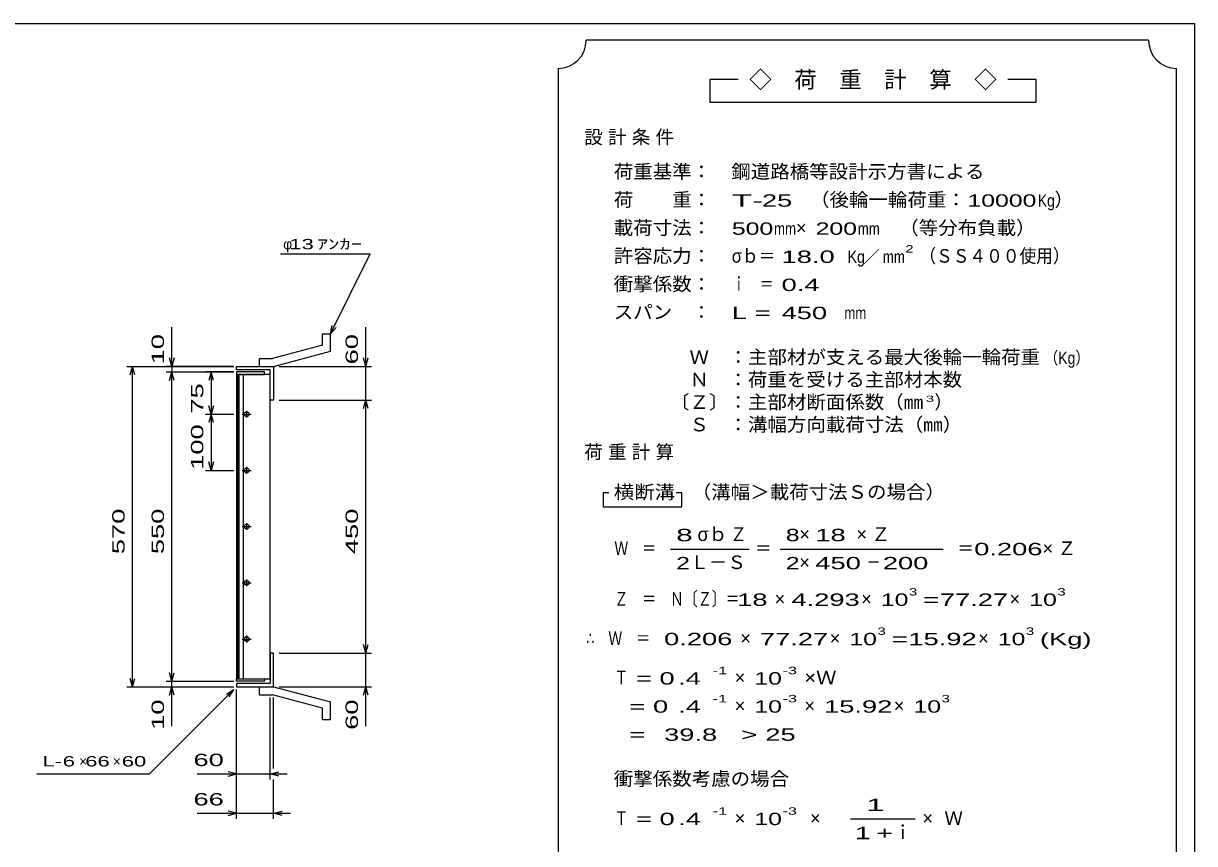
# Model space of a CAD drawing. Units: millimetres, scale not verified. Extents: x -1820 to 1731, y -1282 to 1054.
# Drawn here: x -352 to 1731, y -405 to 1054 of the extents above; entities that cross this region are included whole.
import ezdxf
from ezdxf.enums import TextEntityAlignment as Align

# ---------------------------------------------------------------- set-up
doc = ezdxf.new("R2010")
doc.units = ezdxf.units.MM
doc.header["$LTSCALE"] = 10
for name, color, linetype, lineweight in [('0_2', 150, 'Continuous', 25), ('16', 3, 'Continuous', 25), ('19', 6, 'Continuous', 25), ('22', 2, 'Continuous', 25)]:
    doc.layers.add(name, color=color, linetype=linetype, lineweight=lineweight)
doc.styles.add('ベクトル', font='')
doc.styles.get('ベクトル').set_extended_font_data('ベクトル')

msp = doc.modelspace()

# ---------------------------------------------------------------- linework, layer by layer
at = {"layer": '0_2'}
for p, q in [((-1729, 1053.5), (1731, 1053.5)), ((1731, 1053.5), (1731, -1146.5))]:
    msp.add_line(p, q, dxfattribs=at)
at = {"layer": '16'}
for p, q in [((77, 433.5), (27, 433.5)), ((27, 433.5), (27, 429)), ((27, 429), (77, 429)), ((27, 429), (27, -112)), ((87, 429), (27, 429)), ((28.5, 429), (28.5, -112)), ((31.5, -112), (31.5, 429)), ((39, 429), (39, -112)), ((77, 429), (77, 433.5)), ((87, -112), (87, 429)), ((37, 358.5), (53, 358.5)), ((47, 361.5), (43, 361.5)), ((43, 355.5), (47, 355.5)), ((45, 364.5), (45, 352.5)), ((37, 258.5), (53, 258.5)), ((47, 261.5), (43, 261.5)), ((43, 255.5), (47, 255.5)), ((45, 264.5), (45, 252.5)), ((37, 158.5), (53, 158.5)), ((47, 161.5), (43, 161.5)), ((43, 155.5), (47, 155.5)), ((45, 164.5), (45, 152.5)), ((45, 64.5), (45, 52.5)), ((37, 58.5), (53, 58.5)), ((47, 61.5), (43, 61.5)), ((43, 55.5), (47, 55.5)), ((37, -41.5), (53, -41.5)), ((47, -38.5), (43, -38.5)), ((45, -35.5), (45, -47.5)), ((43, -44.5), (47, -44.5)), ((27, -112), (77, -112)), ((27, -116.5), (27, -112)), ((27, -112), (87, -112)), ((77, -116.5), (27, -116.5)), ((77, -112), (77, -116.5))]:
    msp.add_line(p, q, dxfattribs=at)
for centre, radius, start, end in [((43, 358.5), 3, 90, 270), ((45, 358.5), 4, 46.6, 133.4), ((45, 358.5), 4, 226.6, 313.4), ((47, 358.5), 3, 270, 90), ((43, 258.5), 3, 90, 270), ((45, 258.5), 4, 46.6, 133.4), ((45, 258.5), 4, 226.6, 313.4), ((47, 258.5), 3, 270, 90), ((43, 158.5), 3, 90, 270), ((45, 158.5), 4, 46.6, 133.4), ((45, 158.5), 4, 226.6, 313.4), ((47, 158.5), 3, 270, 90), ((45, 58.5), 4, 46.6, 133.4), ((43, 58.5), 3, 90, 270), ((45, 58.5), 4, 226.6, 313.4), ((47, 58.5), 3, 270, 90), ((43, -41.5), 3, 90, 270), ((45, -41.5), 4, 46.6, 133.4), ((47, -41.5), 3, 270, 90), ((45, -41.5), 4, 226.6, 313.4)]:
    msp.add_arc(centre, radius, start, end, dxfattribs=at)
at = {"layer": '19'}
for p, q in [((180, 501.5), (194, 501.5)), ((180, 481.5), (180, 501.5)), ((194, 470.5), (194, 501.5)), ((180, 481.5), (91, 457.5)), ((93, 443.5), (194, 470.5)), ((27, 437.5), (27, 443.5)), ((27, 443.5), (92, 443.5)), ((87, 437.5), (27, 437.5)), ((68, 457.5), (91, 457.5)), ((68, 443.5), (68, 457.5)), ((68, 443.5), (93, 443.5)), ((87, 383.5), (87, 437.5)), ((92, 443.5), (93, 442.5)), ((93, 442.5), (93, 383.5)), ((93, 383.5), (87, 383.5)), ((93, -66.5), (87, -66.5)), ((87, -66.5), (87, -120.5)), ((93, -125.5), (93, -66.5)), ((27, -120.5), (27, -126.5)), ((87, -120.5), (27, -120.5)), ((27, -126.5), (92, -126.5)), ((68, -126.5), (93, -126.5)), ((68, -140.5), (68, -126.5)), ((68, -140.5), (91, -140.5)), ((180, -164.5), (91, -140.5)), ((92, -126.5), (93, -125.5)), ((93, -126.5), (194, -153.5)), ((180, -184.5), (180, -164.5)), ((194, -184.5), (194, -153.5)), ((180, -184.5), (194, -184.5))]:
    msp.add_line(p, q, dxfattribs=at)
at = {"layer": '22', "color": 4}
for p, q in [((1649, 1023.5), (649, 1023.5)), ((599, 973.5), (599, -576.5)), ((1699, -576.5), (1699, 973.5)), ((919, 953.5), (869, 953.5)), ((869, 953.5), (869, 913.5)), ((1449, 953.5), (1399, 953.5)), ((1449, 913.5), (1449, 953.5)), ((869, 913.5), (1449, 913.5)), ((105, 643.5), (265, 643.5)), ((194, 501.5), (265, 643.5)), ((-88, 443.5), (-88, 513.5)), ((194, 501.5), (197, 516.1)), ((194, 501.5), (204, 512.5)), ((257, 443.5), (257, 513.5)), ((-88, 443.5), (-92, 458.5)), ((-84, 458.5), (-88, 443.5)), ((257, 443.5), (253, 458.5)), ((257, 443.5), (261, 458.5)), ((-168, 443.5), (22, 443.5)), ((-162, 428.5), (-158, 443.5)), ((-154, 428.5), (-158, 443.5)), ((-158, -126.5), (-158, 443.5)), ((22, 443.5), (-98, 443.5)), ((-88, 443.5), (-88, 433.5)), ((103, 443.5), (267, 443.5)), ((257, 383.5), (257, 443.5)), ((-98, 433.5), (22, 433.5)), ((-92, 418.5), (-88, 433.5)), ((-84, 418.5), (-88, 433.5)), ((-88, -116.5), (-88, 433.5)), ((22, 433.5), (-28, 433.5)), ((-18, 433.5), (-22, 418.5)), ((-14, 418.5), (-18, 433.5)), ((-18, 433.5), (-18, 358.5)), ((103, 383.5), (267, 383.5)), ((253, 368.5), (257, 383.5)), ((261, 368.5), (257, 383.5)), ((257, -66.5), (257, 383.5)), ((-28, 358.5), (22, 358.5)), ((-18, 358.5), (-22, 373.5)), ((-18, 358.5), (-22, 343.5)), ((-14, 373.5), (-18, 358.5)), ((-14, 343.5), (-18, 358.5)), ((-18, 358.5), (-18, 258.5)), ((-18, 258.5), (-22, 273.5)), ((-14, 273.5), (-18, 258.5)), ((-28, 258.5), (22, 258.5)), ((689, 218.5), (679, 218.5)), ((679, 218.5), (679, 193.5)), ((819, 218.5), (809, 218.5)), ((819, 193.5), (819, 218.5)), ((679, 193.5), (819, 193.5)), ((799, 118.5), (939, 118.5)), ((994, 118.5), (1284, 118.5)), ((257, -66.5), (253, -51.5)), ((257, -66.5), (261, -51.5)), ((103, -66.5), (267, -66.5)), ((257, -126.5), (257, -66.5)), ((-88, -116.5), (-92, -101.5)), ((-88, -116.5), (-84, -101.5)), ((-158, -126.5), (-162, -111.5)), ((-158, -126.5), (-154, -111.5)), ((-98, -116.5), (22, -116.5)), ((-88, -126.5), (-88, -116.5)), ((-168, -126.5), (22, -126.5)), ((-128, -281.5), (22, -131.5)), ((-98, -126.5), (22, -126.5)), ((-92, -141.5), (-88, -126.5)), ((-84, -141.5), (-88, -126.5)), ((-88, -196.5), (-88, -126.5)), ((9, -139.5), (22, -131.5)), ((14, -144.5), (22, -131.5)), ((27, -291.5), (27, -131.5)), ((27, -361.5), (27, -131.5)), ((87, -291.5), (87, -145.5)), ((93, -271.5), (93, -145.5)), ((103, -126.5), (267, -126.5)), ((253, -141.5), (257, -126.5)), ((261, -141.5), (257, -126.5)), ((257, -196.5), (257, -126.5)), ((-328, -281.5), (-128, -281.5)), ((-43, -281.5), (27, -281.5)), ((27, -281.5), (12, -277.5)), ((12, -285.5), (27, -281.5)), ((27, -281.5), (87, -281.5)), ((87, -281.5), (102, -277.5)), ((102, -285.5), (87, -281.5)), ((87, -281.5), (117, -281.5)), ((93, -361.5), (93, -291.5)), ((-43, -351.5), (27, -351.5)), ((27, -351.5), (12, -347.5)), ((12, -355.5), (27, -351.5)), ((27, -351.5), (93, -351.5)), ((93, -351.5), (108, -347.5)), ((108, -355.5), (93, -351.5)), ((93, -351.5), (123, -351.5)), ((1119, -361.5), (1234, -361.5))]:
    msp.add_line(p, q, dxfattribs=at)
for centre, start, end in [((599, 1023.5), 270, 0), ((1699, 1023.5), 180, 270)]:
    msp.add_arc(centre, 50, start, end, dxfattribs=at)

# ---------------------------------------------------------------- texts
at = {"layer": '22', "style": 'ベクトル'}
for s, height, p in [('◇\u3000荷\u3000重\u3000計\u3000算\u3000◇', 29.33, (939, 953.5)), ('）', 24.19, (1482, 740)), ('×', 24.19, (1022, 690)), ('φ', 18.33, (110, 661)), ('／', 21.99, (1141.5, 638.5)), ('）', 24.19, (1268, 380)), ('σｂ', 24.19, (847, 145)), ('×', 24.19, (1028, 145)), ('Ｌ－Ｓ', 24.19, (834, 95)), ('×', 24.19, (1028, 95)), ('×', 24.19, (984, 30)), ('×', 24.19, (1138, 30)), ('×', 24.19, (1402, 30)), ('×', 24.19, (923, -40)), ('×', 24.19, (1082, -40)), ('×', 24.19, (1346, -40)), ('×', 24.19, (913, -110)), ('×', 24.19, (913, -160)), ('×', 24.19, (1037, -160)), ('×', 24.19, (1196, -160)), ('×', 18.33, (-253, -259)), ('×', 18.33, (-193, -259)), ('×', 24.19, (913, -360)), ('×', 24.19, (1047, -360)), ('×', 24.19, (1247, -360)), ('Ｗ', 24.19, (1286, -360)), ('ｉ', 24.19, (1195.5, -385))]:
    msp.add_text(s, height=height, dxfattribs=at).set_placement(p, align=Align.MIDDLE_LEFT)
for s, height, width, p in [('荷重基準：\u3000', 24.19, 1.05, (698, 790)), ('鋼道路橋等設計示方書による', 24.19, 1.05, (907, 790)), ('荷\u3000\u3000重：\u3000', 24.19, 1.05, (698, 740)), ('（後輪一輪荷重：', 24.19, 1.05, (1047, 740)), ('T-', 21.99, 2, (908, 738.5)), (' 25 ', 21.99, 1.65, (948, 738.5)), ('10000', 21.99, 1.5, (1327, 738.5)), ('Kg', 21.99, 0.85, (1452, 738.5)), ('載荷寸法：\u3000', 24.19, 1.05, (698, 690)), ('500', 21.99, 1.5, (908, 688.5)), ('mm', 21.99, 0.8, (983, 688.5)), ('200', 21.99, 1.5, (1057, 688.5)), ('mm', 21.99, 0.8, (1132, 688.5)), ('\u3000（等分布負載）', 24.19, 1.05, (1171, 690)), (' 13 ', 18.33, 1.6, (110, 661)), ('ｱﾝｶｰ', 18.33, 1.6, (170, 661)), ('許容応力：\u3000', 24.19, 1.05, (698, 640)), ('σｂ＝', 24.19, 0.9, (908, 640)), (' 18.0', 21.99, 1.65, (983, 638.5)), ('Kg', 21.99, 0.85, (1114, 638.5)), ('2', 13.2, 1.5, (1216.5, 652.5)), ('（ＳＳ４００使用）', 24.19, 0.9, (1241.5, 640)), ('mm', 21.99, 0.8, (1176.5, 638.5)), ('衝撃係数：\u3000', 24.19, 1.05, (698, 590)), ('ｉ\u3000＝', 24.19, 0.75, (908, 590)), (' 0.4', 21.99, 1.65, (983, 588.5)), ('スパン\u3000：\u3000', 24.19, 1.05, (698, 540)), ('L =', 21.99, 1.65, (908, 538.5)), (' 450 ', 21.99, 1.65, (983, 538.5)), ('mm', 21.99, 0.8, (1108, 538.5)), ('\u3000Ｗ\u3000：主部材が支える最大後輪一輪荷重', 24.19, 1.05, (798, 460)), ('（Kg）', 21.99, 0.85, (1463, 458.5)), ('\u3000Ｎ\u3000：荷重を受ける主部材本数', 24.19, 1.05, (798, 420)), ('〔Ｚ〕：主部材断面係数（㎜', 24.19, 1.05, (798, 380)), ('3', 11, 1.8, (1253, 386)), ('\u3000Ｓ\u3000：溝幅方向載荷寸法（㎜）', 24.19, 1.05, (798, 340)), ('横断溝', 24.19, 1.1, (698, 220)), ('\u3000（溝幅＞載荷寸法Ｓの場合）', 24.19, 1.05, (802, 220)), ('8', 21.99, 1.8, (809, 143.5)), ('Ｚ', 24.19, 0.9, (905, 145)), ('8', 21.99, 1.5, (1004, 143.5)), (' 18 ', 21.99, 1.65, (1043, 143.5)), ('Ｗ\u3000＝', 24.19, 0.75, (699, 120)), ('＝', 24.19, 0.9, (949, 120)), ('＝', 24.19, 0.9, (1309, 120)), ('0.206', 21.99, 1.65, (1339, 118.5)), ('2', 21.99, 1.5, (809, 93.5)), ('2', 21.99, 1.5, (1004, 93.5)), (' 450 ', 21.99, 1.65, (1043, 93.5)), (' 200 ', 21.99, 1.65, (1163, 93.5)), ('－', 24.19, 0.75, (1148, 95)), ('Ｚ\u3000＝\u3000Ｎ〔Ｚ〕＝', 24.19, 0.75, (699, 30)), ('3', 13.2, 1.5, (1223, 42.5)), ('3', 13.2, 1.5, (1487, 42.5)), (' 18 ', 21.99, 1.65, (904, 28.5)), ('4.293', 21.99, 1.65, (1014, 28.5)), ('10', 21.99, 1.5, (1173, 28.5)), ('=', 21.99, 1.7, (1248, 28.5)), ('77.27', 21.99, 1.65, (1278, 28.5)), ('10', 21.99, 1.5, (1437, 28.5)), ('3', 13.2, 1.5, (1167, -27.5)), ('3', 13.2, 1.5, (1431, -27.5)), ('∴\u3000Ｗ\u3000＝', 24.19, 0.75, (649, -40)), (' 0.206', 21.99, 1.65, (774, -41.5)), ('77.27', 21.99, 1.65, (958, -41.5)), ('10', 21.99, 1.5, (1117, -41.5)), ('=', 21.99, 1.7, (1192, -41.5)), ('15.92', 21.99, 1.65, (1222, -41.5)), ('10', 21.99, 1.5, (1381, -41.5)), ('(Kg)', 21.99, 1.65, (1456, -41.5)), ('Ｔ', 24.19, 0.75, (699, -110)), (' = 0', 21.99, 1.65, (724, -111.5)), (' .4 ', 21.99, 1.65, (799, -111.5)), ('-1', 13.2, 1.65, (874, -97.5)), ('10', 21.99, 1.5, (948, -111.5)), ('-3', 13.2, 1.65, (998, -97.5)), ('×Ｗ', 24.19, 1.1, (1037, -110)), ('-1', 13.2, 1.65, (874, -147.5)), ('-3', 13.2, 1.65, (998, -147.5)), ('3', 13.2, 1.5, (1281, -147.5)), ('  = 0', 21.99, 1.65, (699, -161.5)), (' .4 ', 21.99, 1.65, (799, -161.5)), ('10', 21.99, 1.5, (948, -161.5)), ('15.92', 21.99, 1.65, (1072, -161.5)), ('10', 21.99, 1.5, (1231, -161.5)), ('  =', 21.99, 1.65, (699, -211.5)), (' 39.8', 21.99, 1.65, (774, -211.5)), ('>', 21.99, 1.7, (924, -211.5)), (' 25 ', 21.99, 1.65, (954, -211.5)), ('L-', 18.33, 1.6, (-318, -259)), (' 6 ', 18.33, 1.6, (-293, -259)), (' 66 ', 18.33, 1.6, (-253, -259)), (' 60 ', 18.33, 1.6, (-188, -259)), (' 60 ', 21.99, 1.65, (-63, -256.5)), ('衝撃係数考慮の場合', 24.19, 1.05, (698, -290)), (' 66 ', 21.99, 1.65, (-63, -326.5)), ('Ｔ', 24.19, 0.75, (699, -360)), (' = 0', 21.99, 1.65, (724, -361.5)), (' .4 ', 21.99, 1.65, (799, -361.5)), ('-1', 13.2, 1.65, (874, -347.5)), ('10', 21.99, 1.5, (948, -361.5)), ('-3', 13.2, 1.65, (998, -347.5))]:
    msp.add_text(s, height=height, dxfattribs=dict(at, width=width)).set_placement(p, align=Align.MIDDLE_LEFT)
at = {"layer": '22', "style": 'ベクトル', "width": 1.65}
for s, p in [(' 10 ', (-113, 433.5)), (' 60 ', (232, 433.5)), (' 75 ', (-43, 346)), (' 100 ', (-43, 246)), (' 570 ', (-183, 96)), (' 550 ', (-113, 96)), (' 450 ', (232, 96)), (' 10 ', (-113, -216.5)), (' 60 ', (232, -216.5))]:
    msp.add_text(s, height=21.99, rotation=90, dxfattribs=at).set_placement(p, align=Align.MIDDLE_LEFT)
at = {"layer": '22', "attachment_point": 4, "style": 'ベクトル'}
for s, insert, char_height in [('\\T1.28;設計条件', (645.5, 850), 24.19), ('\\T1.28;荷重計算', (645.5, 290), 24.19), ('\\T1.42;×Ｚ', (1129.5, 145), 24.19), ('\\T1.42;×Ｚ', (1460.5, 120), 24.19), ('\\T1.25;\\W2;\\~1\\~', (1126.5, -336.5), 21.99), ('\\T1.33;\\W1.75;1+', (1126.5, -386.5), 21.99)]:
    msp.add_mtext(s, dxfattribs=dict(at, insert=insert, char_height=char_height))

doc.saveas('drawing.dxf')
